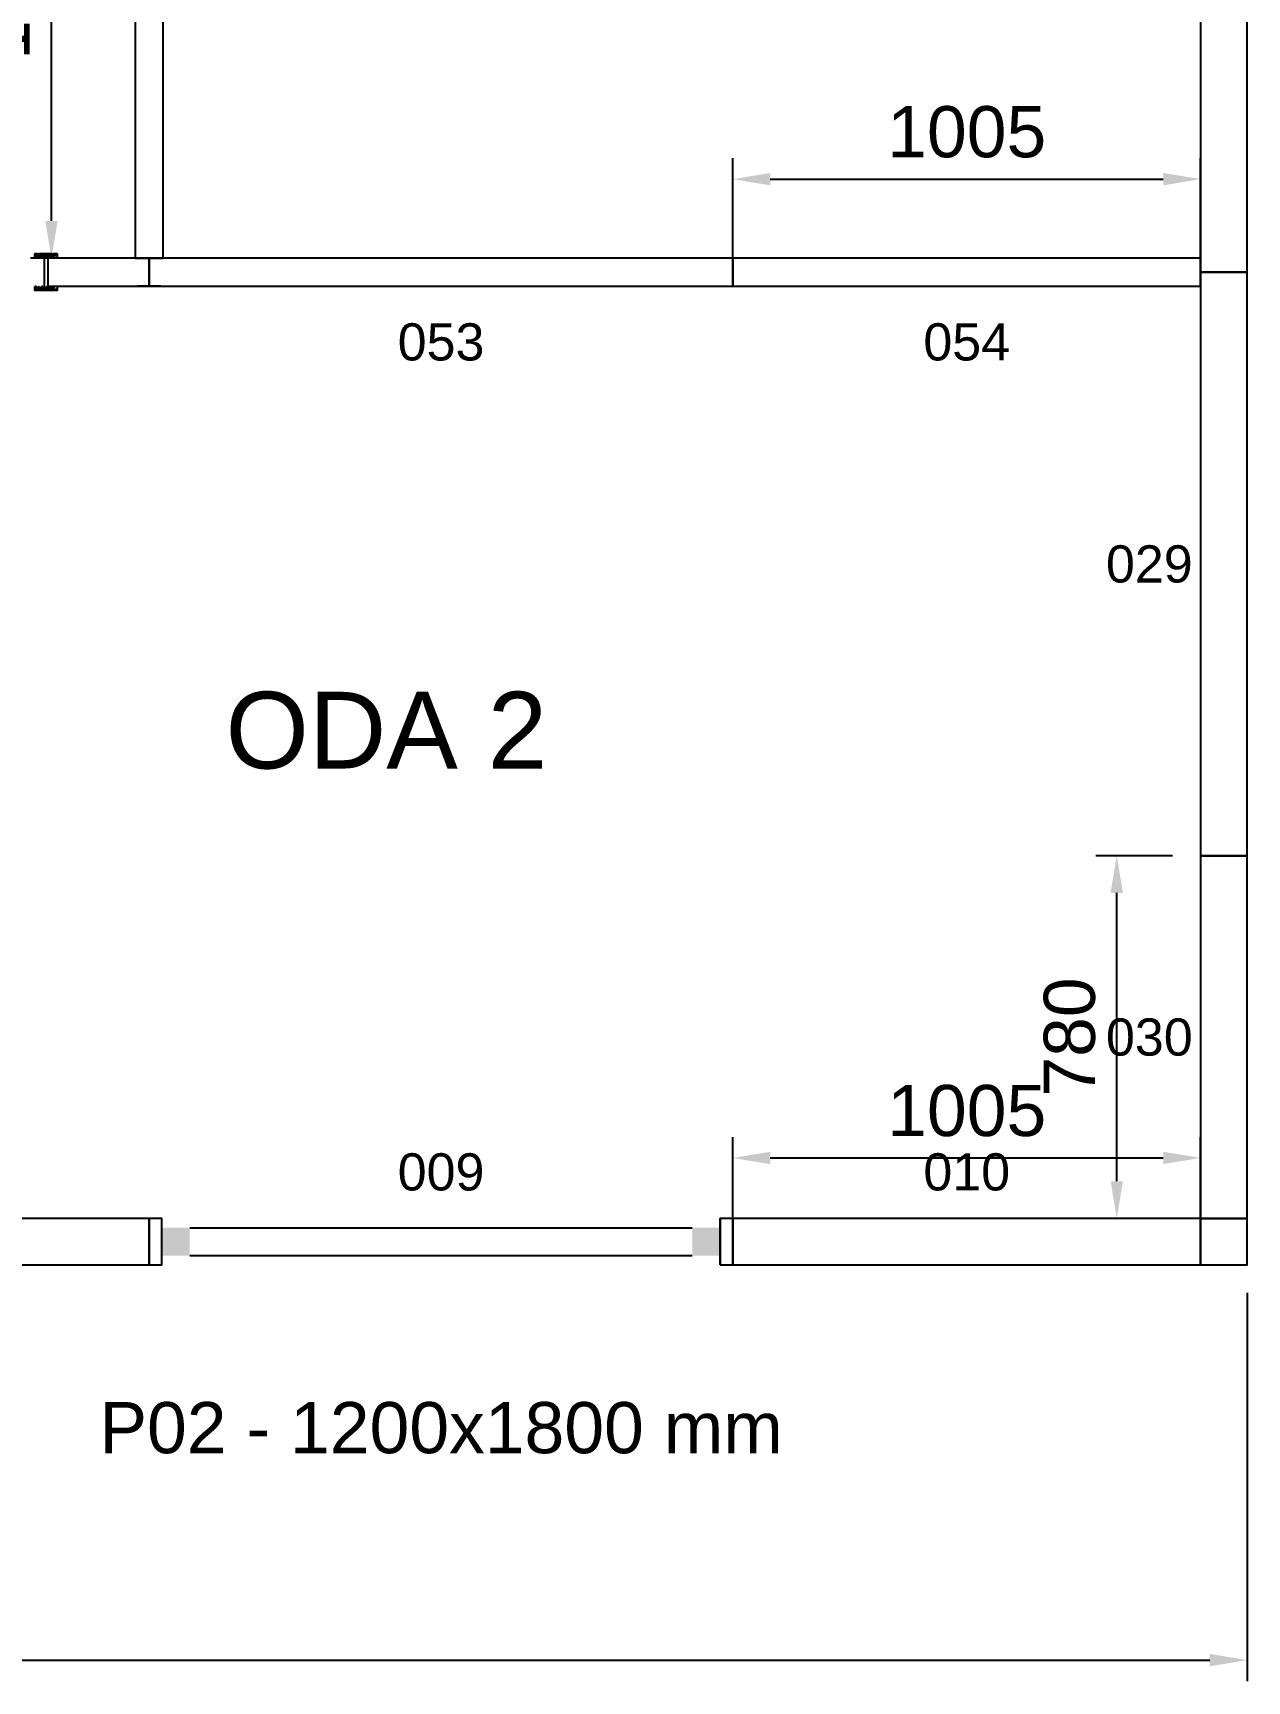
# Model space of a CAD drawing. Header units: millimetres. Extents: x -973 to 28250, y -35942 to 8545.
# Drawn here: x 9890 to 12500, y -24895 to -21351 of the extents above; entities that cross this region are included whole.
import ezdxf
from ezdxf.enums import TextEntityAlignment as Align

# ---------------------------------------------------------------- set-up
doc = ezdxf.new("R2010")
doc.units = ezdxf.units.MM
for name, color, linetype in [('PENCERE', 10, 'Continuous'), ('R02_AKS', 8, 'Continuous'), ('R02_BAGLANTI', 3, 'Continuous'), ('R02_DUVAR', 7, 'Continuous'), ('R02_KOLON', 3, 'Continuous'), ('R02_OLCU', 4, 'Continuous'), ('R02_OZEL', 6, 'Continuous'), ('R02_PENCERE', 4, 'Continuous'), ('R02_YAZI', 7, 'Continuous')]:
    doc.layers.add(name, color=color, linetype=linetype)
doc.styles.get("Standard").update_dxf_attribs({"font": 'Arial.ttf'})
doc.dimstyles.new('ISO-25', dxfattribs={"dimtxt": 12, "dimasz": 3, "dimexe": 1.25, "dimexo": 0.625, "dimgap": 4, "dimtad": 1, "dimtxsty": 'Standard', "dimcen": 2.5, "dimadec": 0, "dimazin": 0, "dimtfac": 1, "dimtmove": 0, "dimatfit": 3, "dimfxl": 1, "dimarcsym": 0})

# ---------------------------------------------------------------- blocks, each defined once
blk = doc.blocks.new('R02_CK_D01_H_1_1_P')
blk.add_lwpolyline([(0, 0), (1255, 0), (1255, 100), (0, 100)], close=True)
blk = doc.blocks.new('R02_SRC_P02')
at = {"layer": 'PENCERE', "color": 1}
for p, q in [((53839.87, 6703.82), (53839.87, 6713.82)), ((53959.87, 6703.82), (53959.87, 6713.82)), ((53845.87, 6711.82), (53953.87, 6711.82)), ((53845.87, 6705.82), (53953.87, 6705.82))]:
    blk.add_line(p, q, dxfattribs=at)
for points in [[(53839.87, 6705.82), (53845.87, 6705.82), (53839.87, 6711.82), (53845.87, 6711.82)], [(53959.87, 6705.82), (53953.87, 6705.82), (53959.87, 6711.82), (53953.87, 6711.82)]]:
    blk.add_solid(points, dxfattribs=at)
blk = doc.blocks.new('R02_CK_D02_H_1_1_P')
for points in [[(0, 0), (27.5, 0), (27.5, 100), (0, 100)], [(1227.5, 0), (1255, 0), (1255, 100), (1227.5, 100)]]:
    blk.add_lwpolyline(points, close=True)
at = {"xscale": 10, "yscale": 10}
blk.add_blockref('R02_SRC_P02', (-538371.2443, -67038.23149), dxfattribs=at)
blk = doc.blocks.new('R02_CK_D04_H_1_1_P')
blk.add_lwpolyline([(0, 0), (1005, 0), (1005, 100), (0, 100)], close=True)
blk = doc.blocks.new('*D320')
at = {"layer": 'Defpoints', "color": 0, "transparency": 16777216}
for p in [(12400, -23770), (11395, -24000), (12400, -24000)]:
    blk.add_point(p, dxfattribs=at)
at = {"layer": 'R02_OLCU', "color": 6, "lineweight": -2, "transparency": 16777216}
for p, q in [((11395, -23940), (11395, -23725)), ((12400, -23940), (12400, -23725)), ((11475, -23770), (12320, -23770))]:
    blk.add_line(p, q, dxfattribs=at)
at = {"layer": 'R02_OLCU', "color": 6, "transparency": 16777216}
for points in [[(11475, -23756.7), (11475, -23783.3), (11395, -23770)], [(12320, -23756.7), (12320, -23783.3), (12400, -23770)]]:
    blk.add_solid(points, dxfattribs=at)
at = {"layer": 'R02_OLCU', "color": 6, "transparency": 16777216, "insert": (11897.5, -23668.8), "char_height": 110, "attachment_point": 5}
blk.add_mtext('1005', dxfattribs=at)
blk = doc.blocks.new('R02_CK_D01_V_1_1_P')
blk.add_lwpolyline([(0, 0), (1255, 0), (1255, 100), (0, 100)], close=True)
blk = doc.blocks.new('R02_CK_D07_V_1_1_P')
blk.add_lwpolyline([(0, 0), (780, 0), (780, 100), (0, 100)], close=True)
blk = doc.blocks.new('*D323')
at = {"layer": 'Defpoints', "color": 0, "transparency": 16777216}
for p in [(12220, -23120), (12400, -23120), (12400, -23900)]:
    blk.add_point(p, dxfattribs=at)
at = {"layer": 'R02_OLCU', "color": 6, "lineweight": -2, "transparency": 16777216}
for p, q in [((12340, -23120), (12175, -23120)), ((12220, -23820), (12220, -23200)), ((12340, -23900), (12175, -23900))]:
    blk.add_line(p, q, dxfattribs=at)
at = {"layer": 'R02_OLCU', "color": 6, "transparency": 16777216}
for points in [[(12206.7, -23200), (12233.3, -23200), (12220, -23120)], [(12206.7, -23820), (12233.3, -23820), (12220, -23900)]]:
    blk.add_solid(points, dxfattribs=at)
at = {"layer": 'R02_OLCU', "color": 6, "transparency": 16777216, "insert": (12118.8, -23510), "char_height": 110, "attachment_point": 5, "rotation": 90}
blk.add_mtext('780', dxfattribs=at)
blk = doc.blocks.new('R02_SRC_K01')
at = {"color": 133, "linetype": 'Continuous', "lineweight": 25, "true_color": 0x6ec1dd}
for p, q in [((54247.47, 7919.88), (54248.32, 7919.88)), ((54248.32, 7919.59), (54247.47, 7919.59)), ((54248.6, 7919.88), (54248.04, 7919.03)), ((54248.32, 7919.31), (54248.04, 7919.59)), ((54248.32, 7919.88), (54248.32, 7919.59)), ((54248.32, 7919.31), (54248.6, 7919.31)), ((54248.32, 7919.03), (54248.6, 7919.31)), ((54249.16, 7919.03), (54248.6, 7919.88)), ((54248.6, 7919.88), (54248.6, 7919.59)), ((54248.6, 7919.88), (54248.88, 7919.88)), ((54248.6, 7919.59), (54248.88, 7919.03)), ((54249.16, 7919.88), (54248.88, 7919.59)), ((54248.88, 7919.88), (54249.45, 7919.03)), ((54249.73, 7919.59), (54248.88, 7919.59)), ((54249.16, 7919.03), (54248.88, 7919.03)), ((54249.16, 7919.88), (54249.16, 7919.88)), ((54249.16, 7919.03), (54249.73, 7919.59)), ((54249.16, 7919.03), (54249.45, 7919.03)), ((54250.01, 7919.88), (54249.45, 7919.03)), ((54250.01, 7919.88), (54249.73, 7919.59)), ((54249.73, 7919.31), (54249.73, 7919.59)), ((54249.73, 7919.31), (54250.01, 7919.31)), ((54249.73, 7919.03), (54250.01, 7919.31)), ((54250.57, 7919.03), (54250.01, 7919.88)), ((54250.01, 7919.88), (54250.01, 7919.88)), ((54250.01, 7919.88), (54250.01, 7919.59)), ((54250.01, 7919.88), (54250.29, 7919.88)), ((54250.01, 7919.59), (54250.29, 7919.03)), ((54250.29, 7919.88), (54250.86, 7919.03)), ((54250.29, 7912.83), (54250.29, 7919.03)), ((54250.57, 7919.88), (54250.57, 7919.88)), ((54250.57, 7919.88), (54250.57, 7919.59)), ((54251.42, 7919.59), (54250.57, 7919.59)), ((54250.57, 7919.03), (54250.57, 7919.03)), ((54250.57, 7919.03), (54250.86, 7919.03)), ((54250.86, 7919.03), (54251.14, 7919.59)), ((54251.7, 7919.88), (54251.14, 7919.03)), ((54251.42, 7919.31), (54251.14, 7919.59)), ((54251.42, 7919.88), (54251.42, 7919.88)), ((54251.42, 7919.88), (54251.42, 7919.59)), ((54251.7, 7919.88), (54251.42, 7919.59)), ((54251.42, 7919.59), (54251.98, 7919.03)), ((54251.42, 7919.31), (54251.7, 7919.31)), ((54251.42, 7919.03), (54251.7, 7919.31)), ((54252.27, 7919.03), (54251.7, 7919.88)), ((54251.7, 7919.88), (54252.27, 7919.88)), ((54251.7, 7919.88), (54251.98, 7919.88)), ((54251.98, 7919.88), (54251.98, 7919.88)), ((54251.98, 7919.88), (54251.98, 7919.59)), ((54251.98, 7919.88), (54252.27, 7919.03)), ((54252.27, 7919.59), (54251.98, 7919.59)), ((54251.98, 7919.03), (54251.98, 7919.03)), ((54251.98, 7919.03), (54252.27, 7919.03)), ((54252.27, 7919.03), (54252.27, 7919.03)), ((54248.32, 7912.26), (54247.47, 7912.26)), ((54247.47, 7911.98), (54248.32, 7911.98)), ((54248.6, 7911.98), (54248.04, 7912.83)), ((54248.32, 7912.26), (54248.04, 7912.26)), ((54248.32, 7912.83), (54248.6, 7912.26)), ((54248.32, 7912.26), (54248.32, 7911.98)), ((54248.32, 7912.26), (54248.6, 7912.26)), ((54249.16, 7912.83), (54248.6, 7911.98)), ((54248.6, 7912.26), (54248.88, 7912.83)), ((54249.16, 7912.83), (54248.88, 7912.83)), ((54248.88, 7911.98), (54249.45, 7912.83)), ((54249.16, 7911.98), (54248.88, 7912.26)), ((54249.73, 7912.26), (54248.88, 7912.26)), ((54249.16, 7912.83), (54249.45, 7912.83)), ((54249.16, 7912.83), (54249.73, 7912.26)), ((54249.16, 7911.98), (54249.16, 7911.98)), ((54250.01, 7911.98), (54249.45, 7912.83)), ((54249.73, 7912.83), (54250.01, 7912.26)), ((54250.01, 7911.98), (54249.73, 7912.26)), ((54249.73, 7912.26), (54249.73, 7912.26)), ((54249.73, 7912.26), (54250.01, 7912.26)), ((54250.57, 7912.83), (54250.01, 7911.98)), ((54250.01, 7912.26), (54250.29, 7912.83)), ((54250.01, 7911.98), (54250.01, 7912.26)), ((54250.01, 7911.98), (54250.01, 7911.98)), ((54250.01, 7911.98), (54250.29, 7911.98)), ((54250.29, 7911.98), (54250.86, 7912.83)), ((54250.57, 7912.83), (54250.57, 7912.83)), ((54250.57, 7912.83), (54250.86, 7912.83)), ((54250.57, 7911.98), (54250.57, 7912.26)), ((54251.42, 7912.26), (54250.57, 7912.26)), ((54250.57, 7911.98), (54250.57, 7911.98)), ((54250.86, 7912.83), (54251.14, 7912.26)), ((54251.7, 7911.98), (54251.14, 7912.83)), ((54251.42, 7912.26), (54251.14, 7912.26)), ((54251.42, 7912.26), (54251.98, 7912.83)), ((54251.42, 7912.83), (54251.7, 7912.26)), ((54251.42, 7911.98), (54251.42, 7912.26)), ((54251.7, 7911.98), (54251.42, 7912.26)), ((54251.42, 7912.26), (54251.7, 7912.26)), ((54251.42, 7911.98), (54251.42, 7911.98)), ((54252.27, 7912.83), (54251.7, 7911.98)), ((54251.7, 7911.98), (54252.27, 7911.98)), ((54251.7, 7911.98), (54251.98, 7911.98)), ((54251.98, 7912.83), (54251.98, 7912.83)), ((54251.98, 7912.83), (54252.27, 7912.83)), ((54251.98, 7911.98), (54252.27, 7912.83)), ((54251.98, 7911.98), (54251.98, 7912.26)), ((54252.27, 7912.26), (54251.98, 7912.26)), ((54251.98, 7911.98), (54251.98, 7911.98)), ((54252.27, 7912.83), (54252.27, 7912.83))]:
    blk.add_line(p, q, dxfattribs=at)
for points in [[(54247.47, 7919.03), (54247.47, 7919.88), (54252.27, 7919.88), (54252.27, 7919.03)], [(54248.6, 7919.88), (54250.01, 7919.88), (54251.42, 7919.88)], [(54248.6, 7912.26), (54248.6, 7911.98), (54248.88, 7911.98)], [(54248.6, 7911.98), (54250.01, 7911.98), (54251.42, 7911.98)]]:
    blk.add_lwpolyline(points, dxfattribs=at)
blk.add_lwpolyline([(54247.47, 7912.83), (54252.27, 7912.83), (54252.27, 7911.98), (54247.47, 7911.98)], close=True, dxfattribs=at)
blk = doc.blocks.new('R02_CK_I02_H_N1_N1_P')
blk.add_lwpolyline([(1037.5, 0), (1255, 0), (1255, 60), (1037.5, 60)], close=True)
at = {"xscale": -10, "yscale": -10}
blk.add_blockref('R02_SRC_K01', (543532.1865, 79189.29523), dxfattribs=at)
blk = doc.blocks.new('R02_CK_I01_H_N1_N1_P')
blk.add_lwpolyline([(0, 0), (1255, 0), (1255, 60), (0, 60)], close=True)
blk = doc.blocks.new('R02_CK_I07_H_N1_N1_P')
blk.add_lwpolyline([(0, 0), (1005, 0), (1005, 60), (0, 60)], close=True)
blk = doc.blocks.new('*D330')
at = {"layer": 'Defpoints', "color": 0, "transparency": 16777216}
for p in [(12400, -21665), (11395, -21895), (12400, -21895)]:
    blk.add_point(p, dxfattribs=at)
at = {"layer": 'R02_OLCU', "color": 6, "lineweight": -2, "transparency": 16777216}
for p, q in [((11395, -21835), (11395, -21620)), ((12400, -21835), (12400, -21620)), ((11475, -21665), (12320, -21665))]:
    blk.add_line(p, q, dxfattribs=at)
at = {"layer": 'R02_OLCU', "color": 6, "transparency": 16777216}
for points in [[(11475, -21651.7), (11475, -21678.3), (11395, -21665)], [(12320, -21651.7), (12320, -21678.3), (12400, -21665)]]:
    blk.add_solid(points, dxfattribs=at)
at = {"layer": 'R02_OLCU', "color": 6, "transparency": 16777216, "insert": (11897.5, -21563.8), "char_height": 110, "attachment_point": 5}
blk.add_mtext('1005', dxfattribs=at)
blk = doc.blocks.new('R02_CK_I06_V_1_1_P')
blk.add_lwpolyline([(0, 0), (1195, 0), (1195, 60), (0, 60)], close=True)
blk = doc.blocks.new('*D335')
at = {"layer": 'Defpoints', "color": 0, "transparency": 16777216}
for p in [(9930, -20640), (10110, -20640), (10110, -21835)]:
    blk.add_point(p, dxfattribs=at)
at = {"layer": 'R02_OLCU', "color": 6, "lineweight": -2, "transparency": 16777216}
for p, q in [((10050, -20640), (9885, -20640)), ((9930, -21755), (9930, -20720)), ((10050, -21835), (9885, -21835))]:
    blk.add_line(p, q, dxfattribs=at)
at = {"layer": 'R02_OLCU', "color": 6, "transparency": 16777216}
for points in [[(9916.7, -20720), (9943.3, -20720), (9930, -20640)], [(9916.7, -21755), (9943.3, -21755), (9930, -21835)]]:
    blk.add_solid(points, dxfattribs=at)
at = {"layer": 'R02_OLCU', "color": 6, "transparency": 16777216, "insert": (9828.8, -21237.5), "char_height": 110, "attachment_point": 5, "rotation": 90}
blk.add_mtext('1195', dxfattribs=at)
blk = doc.blocks.new('R02_SRC_B03')
at = {"color": 31}
for p, q in [((7543.68, 804.49), (7543.68, 809.49)), ((7552.18, 809.99), (7549.68, 809.99)), ((7549.68, 809.99), (7549.68, 803.99)), ((7549.68, 804.49), (7549.68, 809.49)), ((7549.68, 806.99), (7543.68, 806.99)), ((7543.68, 806.99), (7543.68, 804.49)), ((7549.68, 804.49), (7549.68, 806.99)), ((7549.68, 803.99), (7552.18, 803.99))]:
    blk.add_line(p, q, dxfattribs=at)
blk = doc.blocks.new('R02_H')
at = {"xscale": 10, "yscale": 10}
blk.add_blockref('R02_SRC_B03', (-75466.7804, -8069.896676), dxfattribs=at)
blk = doc.blocks.new('*D336')
at = {"layer": 'Defpoints', "color": 0, "transparency": 16777216}
for p in [(0, -24000), (12500, -24000), (12500, -24850)]:
    blk.add_point(p, dxfattribs=at)
at = {"layer": 'R02_OLCU', "color": 4, "lineweight": -2, "transparency": 16777216}
for p, q in [((0, -24060), (0, -24895)), ((12500, -24060), (12500, -24895)), ((80, -24850), (12420, -24850))]:
    blk.add_line(p, q, dxfattribs=at)
at = {"layer": 'R02_OLCU', "color": 4, "transparency": 16777216}
for points in [[(80, -24836.7), (80, -24863.3), (0, -24850)], [(12420, -24836.7), (12420, -24863.3), (12500, -24850)]]:
    blk.add_solid(points, dxfattribs=at)
at = {"layer": 'R02_OLCU', "color": 4, "transparency": 16777216, "insert": (6250, -24748.8), "char_height": 110, "attachment_point": 5}
blk.add_mtext('12500', dxfattribs=at)

msp = doc.modelspace()

# ---------------------------------------------------------------- linework, layer by layer
at = {"layer": 'R02_KOLON'}
msp.add_lwpolyline([(12400, -24000), (12500, -24000), (12500, -23900), (12400, -23900)], close=True, dxfattribs=at)

# ---------------------------------------------------------------- block references
at = {"layer": 'R02_BAGLANTI', "rotation": 90}
msp.add_blockref('R02_H', (10140, -21865), dxfattribs=at)
at = {"layer": 'R02_DUVAR', "rotation": 90}
for p in [(12500, -21865), (12500, -23120)]:
    msp.add_blockref('R02_CK_D01_V_1_1_P', p, dxfattribs=at)
at = {"layer": 'R02_DUVAR'}
for name, p in [('R02_CK_I02_H_N1_N1_P', (8885, -21895)), ('R02_CK_I01_H_N1_N1_P', (10140, -21895)), ('R02_CK_D01_H_1_1_P', (8885, -24000)), ('R02_CK_D02_H_1_1_P', (10140, -24000))]:
    msp.add_blockref(name, p, dxfattribs=at)
at = {"layer": 'R02_OZEL', "rotation": 90}
for name, p in [('R02_CK_I06_V_1_1_P', (10170, -21835)), ('R02_CK_D07_V_1_1_P', (12500, -23900))]:
    msp.add_blockref(name, p, dxfattribs=at)
at = {"layer": 'R02_OZEL'}
for name, p in [('R02_CK_I07_H_N1_N1_P', (11395, -21895)), ('R02_CK_D04_H_1_1_P', (11395, -24000))]:
    msp.add_blockref(name, p, dxfattribs=at)

# ---------------------------------------------------------------- texts
at = {"layer": 'R02_AKS'}
for s, p in [('053', (10767.5, -22015)), ('054', (11897.5, -22015)), ('029', (12290, -22492.5)), ('030', (12290, -23510)), ('009', (10767.5, -23800)), ('010', (11897.5, -23800))]:
    msp.add_text(s, height=80, dxfattribs=at).set_placement(p, align=Align.MIDDLE_CENTER)
at = {"layer": 'R02_PENCERE'}
msp.add_text('P02 - 1200x1800 mm', height=110, dxfattribs=at).set_placement((10767.5, -24350), align=Align.MIDDLE_CENTER)
at = {"layer": 'R02_YAZI'}
msp.add_text('ODA 2', height=165, dxfattribs=at).set_placement((10650, -22850), align=Align.MIDDLE_CENTER)

# ---------------------------------------------------------------- dimensions: what is measured, and where the dimension line sits
at = {"layer": 'R02_OLCU'}
for base, p1, p2, picture, middle in [((9930, -20640), (10110, -21835), (10110, -20640), '*D335', (9828.84, -21237.5)), ((12220, -23120), (12400, -23900), (12400, -23120), '*D323', (12118.84, -23510))]:
    dim = msp.add_linear_dim(base=base, p1=p1, p2=p2, angle=90, dimstyle='ISO-25', override={"dimtxt": 110, "dimasz": 80, "dimexe": 45, "dimexo": 60, "dimgap": 45, "dimdec": 1, "dimclrd": 6, "dimclre": 6, "dimclrt": 6, "dimtix": 1, "dimatfit": 1}, dxfattribs=at)
    dim.commit()
    dim.dimension.update_dxf_attribs({"geometry": picture, "text_midpoint": middle})
for base, p1, p2, override, picture, middle in [((12400, -21665), (11395, -21895), (12400, -21895), {"dimtxt": 110, "dimasz": 80, "dimexe": 45, "dimexo": 60, "dimgap": 45, "dimdec": 1, "dimclrd": 6, "dimclre": 6, "dimclrt": 6, "dimtix": 1, "dimatfit": 1}, '*D330', (11897.5, -21563.84)), ((12400, -23770), (11395, -24000), (12400, -24000), {"dimtxt": 110, "dimasz": 80, "dimexe": 45, "dimexo": 60, "dimgap": 45, "dimdec": 1, "dimclrd": 6, "dimclre": 6, "dimclrt": 6, "dimtix": 1, "dimatfit": 1}, '*D320', (11897.5, -23668.84)), ((12500, -24850), (0, -24000), (12500, -24000), {"dimtxt": 110, "dimasz": 80, "dimexe": 45, "dimexo": 60, "dimgap": 45, "dimdec": 1, "dimclrd": 4, "dimclre": 4, "dimclrt": 4, "dimtix": 1, "dimatfit": 1}, '*D336', (6250, -24748.84))]:
    dim = msp.add_linear_dim(base=base, p1=p1, p2=p2, dimstyle='ISO-25', override=override, dxfattribs=at)
    dim.commit()
    dim.dimension.update_dxf_attribs({"geometry": picture, "text_midpoint": middle})

doc.saveas('drawing.dxf')
